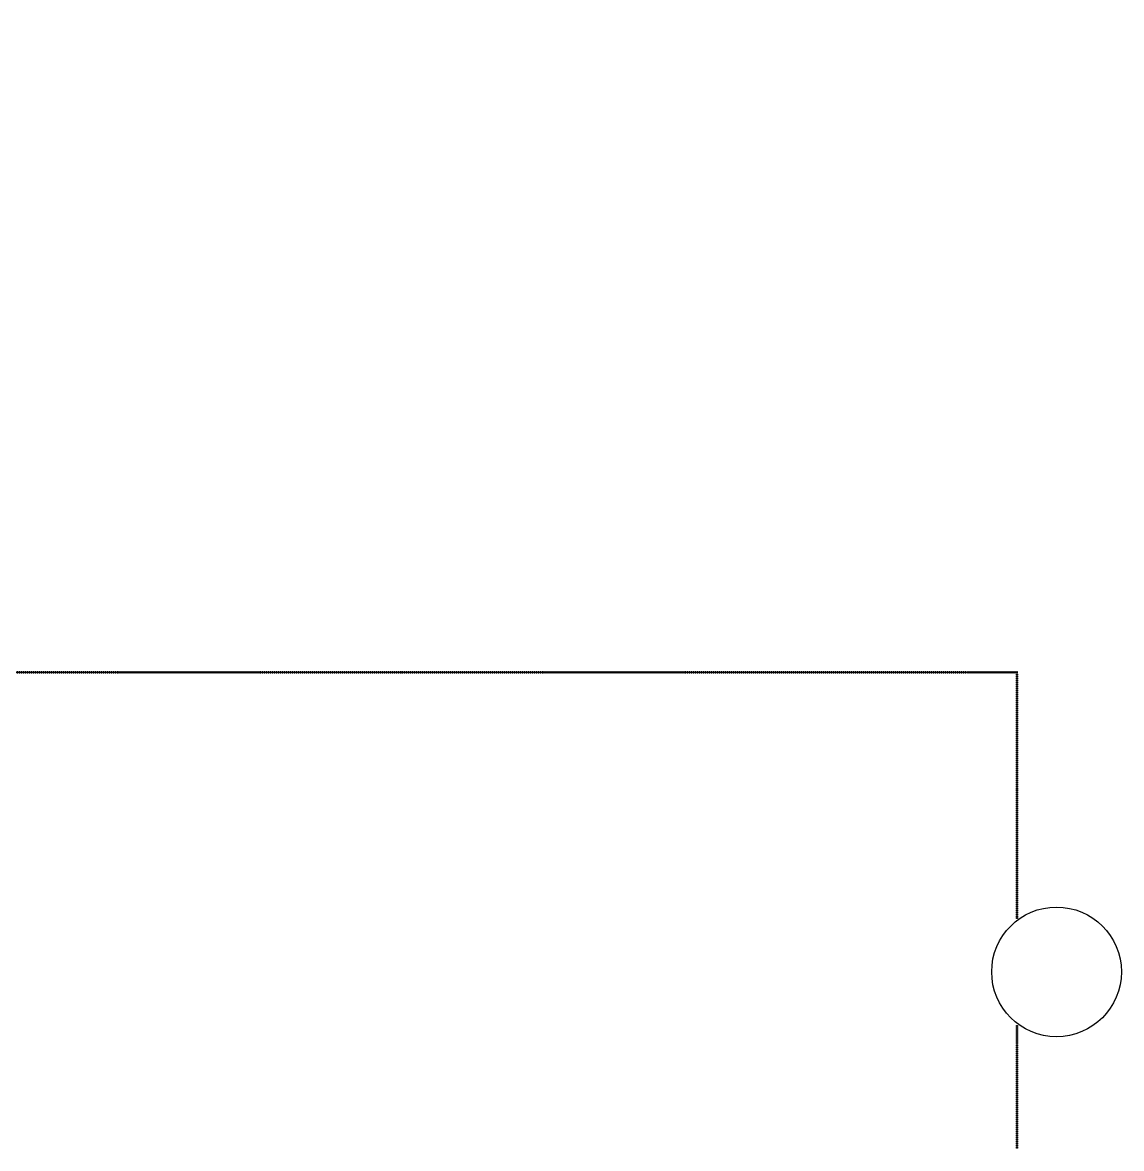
# Model space of a CAD drawing. Header units: inches. Extents: x 734146 to 834146, y 204695 to 304695.
# Drawn here: x 745365 to 748669, y 240892 to 244279 of the extents above; entities that cross this region are included whole.
import ezdxf

# ---------------------------------------------------------------- set-up
doc = ezdxf.new("R2010")
doc.units = ezdxf.units.IN
doc.header["$MEASUREMENT"] = 0

# ---------------------------------------------------------------- blocks, each defined once
blk = doc.blocks.new('*U109')
blk.add_lwpolyline([(-1.5, 1.5), (1.5, 1.5), (1.5, -1.5), (-1.5, -1.5)], close=True)
blk = doc.blocks.new('*U110')
at = {"color": 0, "linetype": 'ByBlock', "lineweight": -2, "transparency": 16777216}
for p in [(0, 5838), (0, 5832), (0, 5826), (0, 5820), (0, 5814), (0, 5808), (0, 5802), (0, 5796), (0, 5790), (0, 5784), (0, 5778), (0, 5772), (0, 5766), (0, 5760), (0, 5754), (0, 5748), (0, 5742), (0, 5736), (0, 5730), (0, 5724), (0, 5718), (0, 5712), (0, 5706), (0, 5700), (0, 5694), (0, 5688), (0, 5682), (0, 5676), (0, 5670), (0, 5664), (0, 5658), (0, 5652), (0, 5646), (0, 5640), (0, 5634), (0, 5628), (0, 5622), (0, 5616), (0, 5610), (0, 5604), (0, 5598), (0, 5592), (0, 5586), (0, 5580), (0, 5574), (0, 5568), (0, 5562), (0, 5556), (0, 5550), (0, 5544), (0, 5538), (0, 5532), (0, 5526), (0, 5520), (0, 5514), (0, 5508), (0, 5502), (0, 5496), (0, 5490), (0, 5484), (0, 5478), (0, 5472), (0, 5466), (0, 5460), (0, 5454), (0, 5448), (0, 5442), (0, 5436), (0, 5430), (0, 5424), (0, 5418), (0, 5412), (0, 5406), (0, 5400), (0, 5394), (0, 5388), (0, 5382), (0, 5376), (0, 5370), (0, 5364), (0, 5358), (0, 5352), (0, 5346), (0, 5340), (0, 5334), (0, 5328), (0, 5322), (0, 5316), (0, 5310), (0, 5304), (0, 5298), (0, 5292), (0, 5286), (0, 5280), (0, 5274), (0, 5268), (0, 5262), (0, 5256), (0, 5250), (0, 5244), (0, 5238), (0, 5232), (0, 5226), (0, 5220), (0, 5214), (0, 5208), (0, 5202), (0, 5196), (0, 5190), (0, 5184), (0, 5178), (0, 5172), (0, 5166), (0, 5160), (0, 5154), (0, 5148), (0, 5142), (0, 5136), (0, 5130), (0, 5124), (0, 5118), (0, 5112), (0, 5106), (0, 5100), (0, 5094), (0, 5088), (0, 5082), (0, 5076), (0, 5070), (0, 5064), (0, 5058), (0, 5052), (0, 5046), (0, 5040), (0, 5034), (0, 5028), (0, 5022), (0, 5016), (0, 5010), (0, 5004), (0, 4998), (0, 4992), (0, 4986), (0, 4980), (0, 4974), (0, 4968), (0, 4962), (0, 4956), (0, 4950), (0, 4944), (0, 4938), (0, 4932), (0, 4926), (0, 4920), (0, 4914), (0, 4908), (0, 4902), (0, 4896), (0, 4890), (0, 4884), (0, 4878), (0, 4872), (0, 4866), (0, 4860), (0, 4854), (0, 4848), (0, 4842), (0, 4836), (0, 4830), (0, 4824), (0, 4818), (0, 4812), (0, 4806), (0, 4800), (0, 4794), (0, 4788), (0, 4782), (0, 4776), (0, 4770), (0, 4764), (0, 4758), (0, 4752), (0, 4746), (0, 4740), (0, 4734), (0, 4728), (0, 4722), (0, 4716), (0, 4710), (0, 4704), (0, 4698), (0, 4692), (0, 4686), (0, 4680), (0, 4674), (0, 4668), (0, 4662), (0, 4656), (0, 4650), (0, 4644), (0, 4638), (0, 4632), (0, 4626), (0, 4620), (0, 4614), (0, 4608), (0, 4602), (0, 4596), (0, 4590), (0, 4584), (0, 4578), (0, 4572), (0, 4566), (0, 4560), (0, 4554), (0, 4548), (0, 4542), (0, 4536), (0, 4530), (0, 4524), (0, 4518), (0, 4512), (0, 4506), (0, 4500), (0, 4494), (0, 4488), (0, 4482), (0, 4476), (0, 4470), (0, 4464), (0, 4458), (0, 4452), (0, 4446), (0, 4440), (0, 4434), (0, 4428), (0, 4422), (0, 4416), (0, 4410), (0, 4404), (0, 4398), (0, 4392), (0, 4386), (0, 4380), (0, 4374), (0, 4368), (0, 4362), (0, 4356), (0, 4350), (0, 4344), (0, 4338), (0, 4332), (0, 4326), (0, 4320), (0, 4314), (0, 4308), (0, 4302), (0, 4296), (0, 4290), (0, 4284), (0, 4278), (0, 4272), (0, 4266), (0, 4260), (0, 4254), (0, 4248), (0, 4242), (0, 4236), (0, 4230), (0, 4224), (0, 4218), (0, 4212), (0, 4206), (0, 4200), (0, 4194), (0, 4188), (0, 4182), (0, 4176), (0, 4170), (0, 4164), (0, 4158), (0, 4152), (0, 4146), (0, 4140), (0, 4134), (0, 4128), (0, 4122), (0, 4116), (0, 4110), (0, 4104), (0, 4098), (0, 4092), (0, 4086), (0, 4080), (0, 4074), (0, 4068), (0, 4062), (0, 4056), (0, 4050), (0, 4044), (0, 4038), (0, 4032), (0, 4026), (0, 4020), (0, 4014), (0, 4008), (0, 4002), (0, 3996), (0, 3990), (0, 3984), (0, 3978), (0, 3972), (0, 3966), (0, 3960), (0, 3954), (0, 3948), (0, 3942), (0, 3936), (0, 3930), (0, 3924), (0, 3918), (0, 3912), (0, 3906), (0, 3900), (0, 3894), (0, 3888), (0, 3882), (0, 3876), (0, 3870), (0, 3864), (0, 3858), (0, 3852), (0, 3846), (0, 3840), (0, 3834), (0, 3828), (0, 3822), (0, 3816), (0, 3810), (0, 3804), (0, 3798), (0, 3792), (0, 3786), (0, 3780), (0, 3774), (0, 3768), (0, 3762), (0, 3756), (0, 3750), (0, 3744), (0, 3738), (0, 3732), (0, 3726), (0, 3720), (0, 3714), (0, 3708), (0, 3702), (0, 3696), (0, 3690), (0, 3684), (0, 3678), (0, 3672), (0, 3666), (0, 3660), (0, 3654), (0, 3648), (0, 3642), (0, 3636), (0, 3630), (0, 3624), (0, 3618), (0, 3612), (0, 3606), (0, 3600), (0, 3594), (0, 3588), (0, 3582), (0, 3576), (0, 3570), (0, 3564), (0, 3558), (0, 3552), (0, 3546), (0, 3540), (0, 3534), (0, 3528), (0, 3522), (0, 3516), (0, 3510), (0, 3504), (0, 3498), (0, 3492), (0, 3486), (0, 3480), (0, 3474), (0, 3468), (0, 3462), (0, 3456), (0, 3450), (0, 3444), (0, 3438), (0, 3432), (0, 3426), (0, 3420), (0, 3414), (0, 3408), (0, 3402), (0, 3396), (0, 3390), (0, 3384), (0, 3378), (0, 3372), (0, 3366), (0, 3360), (0, 3354), (0, 3348), (0, 3342), (0, 3336), (0, 3330), (0, 3324), (0, 3318), (0, 3312), (0, 3306), (0, 3300), (0, 3294), (0, 3288), (0, 3282), (0, 3276), (0, 3270), (0, 3264), (0, 3258), (0, 3252), (0, 3246), (0, 3240), (0, 3234), (0, 3228), (0, 3222), (0, 3216), (0, 3210), (0, 3204), (0, 3198), (0, 3192), (0, 3186), (0, 3180), (0, 3174), (0, 3168), (0, 3162), (0, 3156), (0, 3150), (0, 3144), (0, 3138), (0, 3132), (0, 3126), (0, 3120), (0, 3114), (0, 3108), (0, 3102), (0, 3096), (0, 3090), (0, 3084), (0, 3078), (0, 3072), (0, 3066), (0, 3060), (0, 3054), (0, 3048), (0, 3042), (0, 3036), (0, 3030), (0, 3024), (0, 3018), (0, 3012), (0, 3006), (0, 3000), (0, 2994), (0, 2988), (0, 2982), (0, 2976), (0, 2970), (0, 2964), (0, 2958), (0, 2952), (0, 2946), (0, 2940), (0, 2934), (0, 2928), (0, 2922), (0, 2916), (0, 2910), (0, 2904), (0, 2898), (0, 2892), (0, 2886), (0, 2880), (0, 2874), (0, 2868), (0, 2862), (0, 2856), (0, 2850), (0, 2844), (0, 2838), (0, 2832), (0, 2826), (0, 2820), (0, 2814), (0, 2808), (0, 2802), (0, 2796), (0, 2790), (0, 2784), (0, 2778), (0, 2772), (0, 2766), (0, 2760), (0, 2754), (0, 2748), (0, 2742), (0, 2736), (0, 2730), (0, 2724), (0, 2718), (0, 2712), (0, 2706), (0, 2700), (0, 2694), (0, 2688), (0, 2682), (0, 2676), (0, 2670), (0, 2664), (0, 2658), (0, 2652), (0, 2646), (0, 2640), (0, 2634), (0, 2628), (0, 2622), (0, 2616), (0, 2610), (0, 2604), (0, 2598), (0, 2592), (0, 2586), (0, 2580), (0, 2574), (0, 2568), (0, 2562), (0, 2556), (0, 2550), (0, 2544), (0, 2538), (0, 2532), (0, 2526), (0, 2520), (0, 2514), (0, 2508), (0, 2502), (0, 2496), (0, 2490), (0, 2484), (0, 2478), (0, 2472), (0, 2466), (0, 2460), (0, 2454), (0, 2448), (0, 2442), (0, 2436), (0, 2430), (0, 2424), (0, 2418), (0, 2412), (0, 2406), (0, 2400), (0, 2394), (0, 2388), (0, 2382), (0, 2376), (0, 2370), (0, 2364), (0, 2358), (0, 2352), (0, 2346), (0, 2340), (0, 2334), (0, 2328), (0, 2322), (0, 2316), (0, 2310), (0, 2304), (0, 2298), (0, 2292), (0, 2286), (0, 2280), (0, 2274), (0, 2268), (0, 2262), (0, 2256), (0, 2250), (0, 2244), (0, 2238), (0, 2232), (0, 2226), (0, 2220), (0, 2214), (0, 2208), (0, 2202), (0, 2196), (0, 2190), (0, 2184), (0, 2178), (0, 2172), (0, 2166), (0, 2160), (0, 2154), (0, 2148), (0, 2142), (0, 2136), (0, 2130), (0, 2124), (0, 2118), (0, 2112), (0, 2106), (0, 2100), (0, 2094), (0, 2088), (0, 2082), (0, 2076), (0, 2070), (0, 2064), (0, 2058), (0, 2052), (0, 2046), (0, 2040), (0, 2034), (0, 2028), (0, 2022), (0, 2016), (0, 2010), (0, 2004), (0, 1998), (0, 1992), (0, 1986), (0, 1980), (0, 1974), (0, 1968), (0, 1962), (0, 1956), (0, 1950), (0, 1944), (0, 1938), (0, 1932), (0, 1926), (0, 1920), (0, 1914), (0, 1908), (0, 1902), (0, 1896), (0, 1890), (0, 1884), (0, 1878), (0, 1872), (0, 1866), (0, 1860), (0, 1854), (0, 1848), (0, 1842), (0, 1836), (0, 1830), (0, 1824), (0, 1818), (0, 1812), (0, 1806), (0, 1800), (0, 1794), (0, 1788), (0, 1782), (0, 1776), (0, 1770), (0, 1764), (0, 1758), (0, 1752), (0, 1746), (0, 1740), (0, 1734), (0, 1728), (0, 1722), (0, 1716), (0, 1710), (0, 1704), (0, 1698), (0, 1692), (0, 1686), (0, 1680), (0, 1674), (0, 1668), (0, 1662), (0, 1656), (0, 1650), (0, 1644), (0, 1638), (0, 1632), (0, 1626), (0, 1620), (0, 1614), (0, 1608), (0, 1602), (0, 1596), (0, 1590), (0, 1584), (0, 1578), (0, 1572), (0, 1566), (0, 1560), (0, 1554), (0, 1548), (0, 1542), (0, 1536), (0, 1530), (0, 1524), (0, 1518), (0, 1512), (0, 1506), (0, 1500), (0, 1494), (0, 1488), (0, 1482), (0, 1476), (0, 1470), (0, 1464), (0, 1458), (0, 1452), (0, 1446), (0, 1440), (0, 1434), (0, 1428), (0, 1422), (0, 1416), (0, 1410), (0, 1404), (0, 1398), (0, 1392), (0, 1386), (0, 1380), (0, 1374), (0, 1368), (0, 1362), (0, 1356), (0, 1350), (0, 1344), (0, 1338), (0, 1332), (0, 1326), (0, 1320), (0, 1314), (0, 1308), (0, 1302), (0, 1296), (0, 1290), (0, 1284), (0, 1278), (0, 1272), (0, 1266), (0, 1260), (0, 1254), (0, 1248), (0, 1242), (0, 1236), (0, 1230), (0, 1224), (0, 1218), (0, 1212), (0, 1206), (0, 1200), (0, 1194), (0, 1188), (0, 1182), (0, 1176), (0, 1170), (0, 1164), (0, 1158), (0, 1152), (0, 1146), (0, 1140), (0, 1134), (0, 1128), (0, 1122), (0, 1116), (0, 1110), (0, 1104), (0, 1098), (0, 1092), (0, 1086), (0, 1080), (0, 1074), (0, 1068), (0, 1062), (0, 1056), (0, 1050), (0, 1044), (0, 1038), (0, 1032), (0, 1026), (0, 1020), (0, 1014), (0, 1008), (0, 1002), (0, 996), (0, 990), (0, 984), (0, 978), (0, 972), (0, 966), (0, 960), (0, 954), (0, 948), (0, 942), (0, 936), (0, 930), (0, 924), (0, 918), (0, 912), (0, 906), (0, 900), (0, 894), (0, 888), (0, 882), (0, 876), (0, 870), (0, 864), (0, 858), (0, 852), (0, 846), (0, 840), (0, 834), (0, 828), (0, 822), (0, 816), (0, 810), (0, 804), (0, 798), (0, 792), (0, 786), (0, 780), (0, 774), (0, 768), (0, 762), (0, 756), (0, 750), (0, 744), (0, 738), (0, 732), (0, 726), (0, 720), (0, 714), (0, 708), (0, 702), (0, 696), (0, 690), (0, 684), (0, 678), (0, 672), (0, 666), (0, 660), (0, 654), (0, 648), (0, 642), (0, 636), (0, 630), (0, 624), (0, 618), (0, 612), (0, 606), (0, 600), (0, 594), (0, 588), (0, 582), (0, 576), (0, 570), (0, 564), (0, 558), (0, 552), (0, 546), (0, 540), (0, 534), (0, 528), (0, 522), (0, 516), (0, 510), (0, 504), (0, 498), (0, 492), (0, 486), (0, 480), (0, 474), (0, 468), (0, 462), (0, 456), (0, 450), (0, 444), (0, 438), (0, 432), (0, 426), (0, 420), (0, 414), (0, 408), (0, 402), (0, 396), (0, 390), (0, 384), (0, 378), (0, 372), (0, 366), (0, 360), (0, 354), (0, 348), (0, 342), (0, 336), (0, 330), (0, 324), (0, 318), (0, 312), (0, 306), (0, 300), (0, 294), (0, 288), (0, 282), (0, 276), (0, 270), (0, 264), (0, 258), (0, 252), (0, 246), (0, 240), (0, 234), (0, 228), (0, 222), (0, 216), (0, 210), (0, 204), (0, 198), (0, 192), (0, 186), (0, 180), (0, 174), (0, 168), (0, 162), (0, 156), (0, 150), (0, 144), (0, 138), (0, 132), (0, 126), (0, 120), (0, 114), (0, 108), (0, 102), (0, 96), (0, 90), (0, 84), (0, 78), (0, 72), (0, 66), (0, 60), (0, 54), (0, 48), (0, 42), (0, 36), (0, 30), (0, 24), (0, 18), (0, 12), (0, 6), (0, 0)]:
    blk.add_blockref('*U109', p, dxfattribs=at)

msp = doc.modelspace()

# ---------------------------------------------------------------- linework, layer by layer
for points in [[(748356.8, 242318.1), (748356.8, 242315.1), (748353.8, 242315.1), (748353.8, 242318.1)], [(748356.8, 242312.1), (748356.8, 242309.1), (748353.8, 242309.1), (748353.8, 242312.1)], [(748356.8, 242306.1), (748356.8, 242303.1), (748353.8, 242303.1), (748353.8, 242306.1)], [(748356.8, 242300.1), (748356.8, 242297.1), (748353.8, 242297.1), (748353.8, 242300.1)], [(748356.8, 242294.1), (748356.8, 242291.1), (748353.8, 242291.1), (748353.8, 242294.1)], [(748356.8, 242288.1), (748356.8, 242285.1), (748353.8, 242285.1), (748353.8, 242288.1)], [(748356.8, 242282.1), (748356.8, 242279.1), (748353.8, 242279.1), (748353.8, 242282.1)], [(748356.8, 242276.1), (748356.8, 242273.1), (748353.8, 242273.1), (748353.8, 242276.1)], [(748356.8, 242270.1), (748356.8, 242267.1), (748353.8, 242267.1), (748353.8, 242270.1)], [(748356.8, 242264.1), (748356.8, 242261.1), (748353.8, 242261.1), (748353.8, 242264.1)], [(748356.8, 242258.1), (748356.8, 242255.1), (748353.8, 242255.1), (748353.8, 242258.1)], [(748356.8, 242252.1), (748356.8, 242249.1), (748353.8, 242249.1), (748353.8, 242252.1)], [(748356.8, 242246.1), (748356.8, 242243.1), (748353.8, 242243.1), (748353.8, 242246.1)], [(748356.8, 242240.1), (748356.8, 242237.1), (748353.8, 242237.1), (748353.8, 242240.1)], [(748356.8, 242234.1), (748356.8, 242231.1), (748353.8, 242231.1), (748353.8, 242234.1)], [(748356.8, 242228.1), (748356.8, 242225.1), (748353.8, 242225.1), (748353.8, 242228.1)], [(748356.8, 242222.1), (748356.8, 242219.1), (748353.8, 242219.1), (748353.8, 242222.1)], [(748356.8, 242216.1), (748356.8, 242213.1), (748353.8, 242213.1), (748353.8, 242216.1)], [(748356.8, 242210.1), (748356.8, 242207.1), (748353.8, 242207.1), (748353.8, 242210.1)], [(748356.8, 242204.1), (748356.8, 242201.1), (748353.8, 242201.1), (748353.8, 242204.1)], [(748356.8, 242198.1), (748356.8, 242195.1), (748353.8, 242195.1), (748353.8, 242198.1)], [(748356.8, 242192.1), (748356.8, 242189.1), (748353.8, 242189.1), (748353.8, 242192.1)], [(748356.8, 242186.1), (748356.8, 242183.1), (748353.8, 242183.1), (748353.8, 242186.1)], [(748356.8, 242180.1), (748356.8, 242177.1), (748353.8, 242177.1), (748353.8, 242180.1)], [(748356.8, 242174.1), (748356.8, 242171.1), (748353.8, 242171.1), (748353.8, 242174.1)], [(748356.8, 242168.1), (748356.8, 242165.1), (748353.8, 242165.1), (748353.8, 242168.1)], [(748356.8, 242162.1), (748356.8, 242159.1), (748353.8, 242159.1), (748353.8, 242162.1)], [(748356.8, 242156.1), (748356.8, 242153.1), (748353.8, 242153.1), (748353.8, 242156.1)], [(748356.8, 242150.1), (748356.8, 242147.1), (748353.8, 242147.1), (748353.8, 242150.1)], [(748356.8, 242144.1), (748356.8, 242141.1), (748353.8, 242141.1), (748353.8, 242144.1)], [(748356.8, 242138.1), (748356.8, 242135.1), (748353.8, 242135.1), (748353.8, 242138.1)], [(748356.8, 242132.1), (748356.8, 242129.1), (748353.8, 242129.1), (748353.8, 242132.1)], [(748356.8, 242126.1), (748356.8, 242123.1), (748353.8, 242123.1), (748353.8, 242126.1)], [(748356.8, 242120.1), (748356.8, 242117.1), (748353.8, 242117.1), (748353.8, 242120.1)], [(748356.8, 242114.1), (748356.8, 242111.1), (748353.8, 242111.1), (748353.8, 242114.1)], [(748356.8, 242108.1), (748356.8, 242105.1), (748353.8, 242105.1), (748353.8, 242108.1)], [(748356.8, 242102.1), (748356.8, 242099.1), (748353.8, 242099.1), (748353.8, 242102.1)], [(748356.8, 242096.1), (748356.8, 242093.1), (748353.8, 242093.1), (748353.8, 242096.1)], [(748356.8, 242090.1), (748356.8, 242087.1), (748353.8, 242087.1), (748353.8, 242090.1)], [(748356.8, 242084.1), (748356.8, 242081.1), (748353.8, 242081.1), (748353.8, 242084.1)], [(748356.8, 242078.1), (748356.8, 242075.1), (748353.8, 242075.1), (748353.8, 242078.1)], [(748356.8, 242072.1), (748356.8, 242069.1), (748353.8, 242069.1), (748353.8, 242072.1)], [(748356.8, 242066.1), (748356.8, 242063.1), (748353.8, 242063.1), (748353.8, 242066.1)], [(748356.8, 242060.1), (748356.8, 242057.1), (748353.8, 242057.1), (748353.8, 242060.1)], [(748356.8, 242054.1), (748356.8, 242051.1), (748353.8, 242051.1), (748353.8, 242054.1)], [(748356.8, 242048.1), (748356.8, 242045.1), (748353.8, 242045.1), (748353.8, 242048.1)], [(748356.8, 242042.1), (748356.8, 242039.1), (748353.8, 242039.1), (748353.8, 242042.1)], [(748356.8, 242036.1), (748356.8, 242033.1), (748353.8, 242033.1), (748353.8, 242036.1)], [(748356.8, 242030.1), (748356.8, 242027.1), (748353.8, 242027.1), (748353.8, 242030.1)], [(748356.8, 242024.1), (748356.8, 242021.1), (748353.8, 242021.1), (748353.8, 242024.1)], [(748356.8, 242018.1), (748356.8, 242015.1), (748353.8, 242015.1), (748353.8, 242018.1)], [(748356.8, 242012.1), (748356.8, 242009.1), (748353.8, 242009.1), (748353.8, 242012.1)], [(748356.8, 242006.1), (748356.8, 242003.1), (748353.8, 242003.1), (748353.8, 242006.1)], [(748356.8, 242000.1), (748356.8, 241997.1), (748353.8, 241997.1), (748353.8, 242000.1)], [(748356.8, 241994.1), (748356.8, 241991.1), (748353.8, 241991.1), (748353.8, 241994.1)], [(748356.8, 241988.1), (748356.8, 241985.1), (748353.8, 241985.1), (748353.8, 241988.1)], [(748356.8, 241982.1), (748356.8, 241979.1), (748353.8, 241979.1), (748353.8, 241982.1)], [(748356.8, 241976.1), (748356.8, 241973.1), (748353.8, 241973.1), (748353.8, 241976.1)], [(748356.8, 241970.1), (748356.8, 241967.1), (748353.8, 241967.1), (748353.8, 241970.1)], [(748356.8, 241964.1), (748356.8, 241961.1), (748353.8, 241961.1), (748353.8, 241964.1)], [(748356.8, 241958.1), (748356.8, 241955.1), (748353.8, 241955.1), (748353.8, 241958.1)], [(748356.8, 241952.1), (748356.8, 241949.1), (748353.8, 241949.1), (748353.8, 241952.1)], [(748356.8, 241946.1), (748356.8, 241943.1), (748353.8, 241943.1), (748353.8, 241946.1)], [(748356.8, 241940.1), (748356.8, 241937.1), (748353.8, 241937.1), (748353.8, 241940.1)], [(748356.8, 241934.1), (748356.8, 241931.1), (748353.8, 241931.1), (748353.8, 241934.1)], [(748356.8, 241928.1), (748356.8, 241925.1), (748353.8, 241925.1), (748353.8, 241928.1)], [(748356.8, 241922.1), (748356.8, 241919.1), (748353.8, 241919.1), (748353.8, 241922.1)], [(748356.8, 241916.1), (748356.8, 241913.1), (748353.8, 241913.1), (748353.8, 241916.1)], [(748356.8, 241910.1), (748356.8, 241907.1), (748353.8, 241907.1), (748353.8, 241910.1)], [(748356.8, 241904.1), (748356.8, 241901.1), (748353.8, 241901.1), (748353.8, 241904.1)], [(748356.8, 241898.1), (748356.8, 241895.1), (748353.8, 241895.1), (748353.8, 241898.1)], [(748356.8, 241892.1), (748356.8, 241889.1), (748353.8, 241889.1), (748353.8, 241892.1)], [(748356.8, 241886.1), (748356.8, 241883.1), (748353.8, 241883.1), (748353.8, 241886.1)], [(748356.8, 241880.1), (748356.8, 241877.1), (748353.8, 241877.1), (748353.8, 241880.1)], [(748356.8, 241874.1), (748356.8, 241871.1), (748353.8, 241871.1), (748353.8, 241874.1)], [(748356.8, 241868.1), (748356.8, 241865.1), (748353.8, 241865.1), (748353.8, 241868.1)], [(748356.8, 241862.1), (748356.8, 241859.1), (748353.8, 241859.1), (748353.8, 241862.1)], [(748356.8, 241856.1), (748356.8, 241853.1), (748353.8, 241853.1), (748353.8, 241856.1)], [(748356.8, 241850.1), (748356.8, 241847.1), (748353.8, 241847.1), (748353.8, 241850.1)], [(748356.8, 241844.1), (748356.8, 241841.1), (748353.8, 241841.1), (748353.8, 241844.1)], [(748356.8, 241838.1), (748356.8, 241835.1), (748353.8, 241835.1), (748353.8, 241838.1)], [(748356.8, 241832.1), (748356.8, 241829.1), (748353.8, 241829.1), (748353.8, 241832.1)], [(748356.8, 241826.1), (748356.8, 241823.1), (748353.8, 241823.1), (748353.8, 241826.1)], [(748356.8, 241820.1), (748356.8, 241817.1), (748353.8, 241817.1), (748353.8, 241820.1)], [(748356.8, 241814.1), (748356.8, 241811.1), (748353.8, 241811.1), (748353.8, 241814.1)], [(748356.8, 241808.1), (748356.8, 241805.1), (748353.8, 241805.1), (748353.8, 241808.1)], [(748356.8, 241802.1), (748356.8, 241799.1), (748353.8, 241799.1), (748353.8, 241802.1)], [(748356.8, 241796.1), (748356.8, 241793.1), (748353.8, 241793.1), (748353.8, 241796.1)], [(748356.8, 241790.1), (748356.8, 241787.1), (748353.8, 241787.1), (748353.8, 241790.1)], [(748356.8, 241784.1), (748356.8, 241781.1), (748353.8, 241781.1), (748353.8, 241784.1)], [(748356.8, 241778.1), (748356.8, 241775.1), (748353.8, 241775.1), (748353.8, 241778.1)], [(748356.8, 241772.1), (748356.8, 241769.1), (748353.8, 241769.1), (748353.8, 241772.1)], [(748356.8, 241766.1), (748356.8, 241763.1), (748353.8, 241763.1), (748353.8, 241766.1)], [(748356.8, 241760.1), (748356.8, 241757.1), (748353.8, 241757.1), (748353.8, 241760.1)], [(748356.8, 241754.1), (748356.8, 241751.1), (748353.8, 241751.1), (748353.8, 241754.1)], [(748356.8, 241748.1), (748356.8, 241745.1), (748353.8, 241745.1), (748353.8, 241748.1)], [(748356.8, 241742.1), (748356.8, 241739.1), (748353.8, 241739.1), (748353.8, 241742.1)], [(748356.8, 241736.1), (748356.8, 241733.1), (748353.8, 241733.1), (748353.8, 241736.1)], [(748356.8, 241730.1), (748356.8, 241727.1), (748353.8, 241727.1), (748353.8, 241730.1)], [(748356.8, 241724.1), (748356.8, 241721.1), (748353.8, 241721.1), (748353.8, 241724.1)], [(748356.8, 241718.1), (748356.8, 241715.1), (748353.8, 241715.1), (748353.8, 241718.1)], [(748356.8, 241712.1), (748356.8, 241709.1), (748353.8, 241709.1), (748353.8, 241712.1)], [(748356.8, 241706.1), (748356.8, 241703.1), (748353.8, 241703.1), (748353.8, 241706.1)], [(748356.8, 241700.1), (748356.8, 241697.1), (748353.8, 241697.1), (748353.8, 241700.1)], [(748356.8, 241694.1), (748356.8, 241691.1), (748353.8, 241691.1), (748353.8, 241694.1)], [(748356.8, 241688.1), (748356.8, 241685.1), (748353.8, 241685.1), (748353.8, 241688.1)], [(748356.8, 241682.1), (748356.8, 241679.1), (748353.8, 241679.1), (748353.8, 241682.1)], [(748356.8, 241676.1), (748356.8, 241673.1), (748353.8, 241673.1), (748353.8, 241676.1)], [(748356.8, 241670.1), (748356.8, 241667.1), (748353.8, 241667.1), (748353.8, 241670.1)], [(748356.8, 241664.1), (748356.8, 241661.1), (748353.8, 241661.1), (748353.8, 241664.1)], [(748356.8, 241658.1), (748356.8, 241655.1), (748353.8, 241655.1), (748353.8, 241658.1)], [(748356.8, 241652.1), (748356.8, 241649.1), (748353.8, 241649.1), (748353.8, 241652.1)], [(748356.8, 241646.1), (748356.8, 241643.1), (748353.8, 241643.1), (748353.8, 241646.1)], [(748356.8, 241640.1), (748356.8, 241637.1), (748353.8, 241637.1), (748353.8, 241640.1)], [(748356.8, 241634.1), (748356.8, 241631.1), (748353.8, 241631.1), (748353.8, 241634.1)], [(748356.8, 241628.1), (748356.8, 241625.1), (748353.8, 241625.1), (748353.8, 241628.1)], [(748356.8, 241622.1), (748356.8, 241619.1), (748353.8, 241619.1), (748353.8, 241622.1)], [(748356.8, 241616.1), (748356.8, 241613.1), (748353.8, 241613.1), (748353.8, 241616.1)], [(748356.8, 241610.1), (748356.8, 241607.1), (748353.8, 241607.1), (748353.8, 241610.1)], [(748356.8, 241604.1), (748356.8, 241601.1), (748353.8, 241601.1), (748353.8, 241604.1)], [(748356.8, 241598.1), (748356.8, 241595.1), (748353.8, 241595.1), (748353.8, 241598.1)], [(748356.8, 241592.1), (748356.8, 241589.1), (748353.8, 241589.1), (748353.8, 241592.1)], [(748356.8, 241586.1), (748356.8, 241583.1), (748353.8, 241583.1), (748353.8, 241586.1)], [(748356.8, 241262.1), (748356.8, 241259.1), (748353.8, 241259.1), (748353.8, 241262.1)], [(748356.8, 241256.1), (748356.8, 241253.1), (748353.8, 241253.1), (748353.8, 241256.1)], [(748356.8, 241250.1), (748356.8, 241247.1), (748353.8, 241247.1), (748353.8, 241250.1)], [(748356.8, 241244.1), (748356.8, 241241.1), (748353.8, 241241.1), (748353.8, 241244.1)], [(748356.8, 241238.1), (748356.8, 241235.1), (748353.8, 241235.1), (748353.8, 241238.1)], [(748356.8, 241232.1), (748356.8, 241229.1), (748353.8, 241229.1), (748353.8, 241232.1)], [(748356.8, 241226.1), (748356.8, 241223.1), (748353.8, 241223.1), (748353.8, 241226.1)], [(748356.8, 241220.1), (748356.8, 241217.1), (748353.8, 241217.1), (748353.8, 241220.1)], [(748356.8, 241214.1), (748356.8, 241211.1), (748353.8, 241211.1), (748353.8, 241214.1)], [(748356.8, 241208.1), (748356.8, 241205.1), (748353.8, 241205.1), (748353.8, 241208.1)], [(748356.8, 241202.1), (748356.8, 241199.1), (748353.8, 241199.1), (748353.8, 241202.1)], [(748356.8, 241196.1), (748356.8, 241193.1), (748353.8, 241193.1), (748353.8, 241196.1)], [(748356.8, 241190.1), (748356.8, 241187.1), (748353.8, 241187.1), (748353.8, 241190.1)], [(748356.8, 241184.1), (748356.8, 241181.1), (748353.8, 241181.1), (748353.8, 241184.1)], [(748356.8, 241178.1), (748356.8, 241175.1), (748353.8, 241175.1), (748353.8, 241178.1)], [(748356.8, 241172.1), (748356.8, 241169.1), (748353.8, 241169.1), (748353.8, 241172.1)], [(748356.8, 241166.1), (748356.8, 241163.1), (748353.8, 241163.1), (748353.8, 241166.1)], [(748356.8, 241160.1), (748356.8, 241157.1), (748353.8, 241157.1), (748353.8, 241160.1)], [(748356.8, 241154.1), (748356.8, 241151.1), (748353.8, 241151.1), (748353.8, 241154.1)], [(748356.8, 241148.1), (748356.8, 241145.1), (748353.8, 241145.1), (748353.8, 241148.1)], [(748356.8, 241142.1), (748356.8, 241139.1), (748353.8, 241139.1), (748353.8, 241142.1)], [(748356.8, 241136.1), (748356.8, 241133.1), (748353.8, 241133.1), (748353.8, 241136.1)], [(748356.8, 241130.1), (748356.8, 241127.1), (748353.8, 241127.1), (748353.8, 241130.1)], [(748356.8, 241124.1), (748356.8, 241121.1), (748353.8, 241121.1), (748353.8, 241124.1)], [(748356.8, 241118.1), (748356.8, 241115.1), (748353.8, 241115.1), (748353.8, 241118.1)], [(748356.8, 241112.1), (748356.8, 241109.1), (748353.8, 241109.1), (748353.8, 241112.1)], [(748356.8, 241106.1), (748356.8, 241103.1), (748353.8, 241103.1), (748353.8, 241106.1)], [(748356.8, 241100.1), (748356.8, 241097.1), (748353.8, 241097.1), (748353.8, 241100.1)], [(748356.8, 241094.1), (748356.8, 241091.1), (748353.8, 241091.1), (748353.8, 241094.1)], [(748356.8, 241088.1), (748356.8, 241085.1), (748353.8, 241085.1), (748353.8, 241088.1)], [(748356.8, 241082.1), (748356.8, 241079.1), (748353.8, 241079.1), (748353.8, 241082.1)], [(748356.8, 241076.1), (748356.8, 241073.1), (748353.8, 241073.1), (748353.8, 241076.1)], [(748356.8, 241070.1), (748356.8, 241067.1), (748353.8, 241067.1), (748353.8, 241070.1)], [(748356.8, 241064.1), (748356.8, 241061.1), (748353.8, 241061.1), (748353.8, 241064.1)], [(748356.8, 241058.1), (748356.8, 241055.1), (748353.8, 241055.1), (748353.8, 241058.1)], [(748356.8, 241052.1), (748356.8, 241049.1), (748353.8, 241049.1), (748353.8, 241052.1)], [(748356.8, 241046.1), (748356.8, 241043.1), (748353.8, 241043.1), (748353.8, 241046.1)], [(748356.8, 241040.1), (748356.8, 241037.1), (748353.8, 241037.1), (748353.8, 241040.1)], [(748356.8, 241034.1), (748356.8, 241031.1), (748353.8, 241031.1), (748353.8, 241034.1)], [(748356.8, 241028.1), (748356.8, 241025.1), (748353.8, 241025.1), (748353.8, 241028.1)], [(748356.8, 241022.1), (748356.8, 241019.1), (748353.8, 241019.1), (748353.8, 241022.1)], [(748356.8, 241016.1), (748356.8, 241013.1), (748353.8, 241013.1), (748353.8, 241016.1)], [(748356.8, 241010.1), (748356.8, 241007.1), (748353.8, 241007.1), (748353.8, 241010.1)], [(748356.8, 241004.1), (748356.8, 241001.1), (748353.8, 241001.1), (748353.8, 241004.1)], [(748356.8, 240998.1), (748356.8, 240995.1), (748353.8, 240995.1), (748353.8, 240998.1)], [(748356.8, 240992.1), (748356.8, 240989.1), (748353.8, 240989.1), (748353.8, 240992.1)], [(748356.8, 240986.1), (748356.8, 240983.1), (748353.8, 240983.1), (748353.8, 240986.1)], [(748356.8, 240980.1), (748356.8, 240977.1), (748353.8, 240977.1), (748353.8, 240980.1)], [(748356.8, 240974.1), (748356.8, 240971.1), (748353.8, 240971.1), (748353.8, 240974.1)], [(748356.8, 240968.1), (748356.8, 240965.1), (748353.8, 240965.1), (748353.8, 240968.1)], [(748356.8, 240962.1), (748356.8, 240959.1), (748353.8, 240959.1), (748353.8, 240962.1)], [(748356.8, 240956.1), (748356.8, 240953.1), (748353.8, 240953.1), (748353.8, 240956.1)], [(748356.8, 240950.1), (748356.8, 240947.1), (748353.8, 240947.1), (748353.8, 240950.1)], [(748356.8, 240944.1), (748356.8, 240941.1), (748353.8, 240941.1), (748353.8, 240944.1)], [(748356.8, 240938.1), (748356.8, 240935.1), (748353.8, 240935.1), (748353.8, 240938.1)], [(748356.8, 240932.1), (748356.8, 240929.1), (748353.8, 240929.1), (748353.8, 240932.1)], [(748356.8, 240926.1), (748356.8, 240923.1), (748353.8, 240923.1), (748353.8, 240926.1)], [(748356.8, 240920.1), (748356.8, 240917.1), (748353.8, 240917.1), (748353.8, 240920.1)], [(748356.8, 240914.1), (748356.8, 240911.1), (748353.8, 240911.1), (748353.8, 240914.1)], [(748356.8, 240908.1), (748356.8, 240905.1), (748353.8, 240905.1), (748353.8, 240908.1)], [(748356.8, 240902.1), (748356.8, 240899.1), (748353.8, 240899.1), (748353.8, 240902.1)], [(748356.8, 240896.1), (748356.8, 240893.1), (748353.8, 240893.1), (748353.8, 240896.1)]]:
    msp.add_lwpolyline(points, close=True)
for centre, radius in [((784146.5, 254695.1), 50000), ((748474, 241423.1), 195)]:
    msp.add_circle(centre, radius)

# ---------------------------------------------------------------- block references
at = {"xscale": -1, "rotation": 270}
msp.add_blockref('*U110', (742517.3, 242323.6), dxfattribs=at)

doc.saveas('drawing.dxf')
